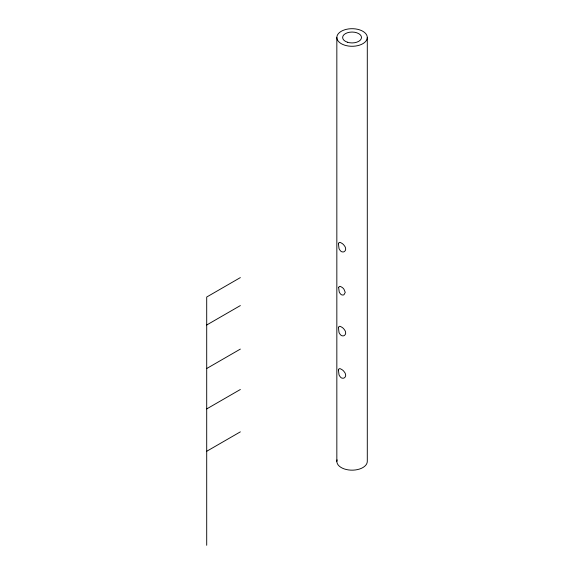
<?xml version="1.0" encoding="UTF-8"?>
<svg xmlns="http://www.w3.org/2000/svg" width="574" height="574" viewBox="0 0 574 574"><rect width="100%" height="100%" fill="white"/><g stroke="black" fill="none" stroke-linecap="round" stroke-linejoin="round"><path stroke-width="0.86" d="M240.355 277.601L206.705 297.031L206.705 545.3M206.705 325.006L240.355 305.576M206.705 368.515L240.355 349.092M206.705 408.925L240.355 389.502M206.705 451.279L240.355 431.849M367.295 37.489A15.225 8.789 0 0 1 344.45 45.102A15.225 8.789 0 0 1 344.45 29.877A15.225 8.789 0 0 1 367.295 37.489L367.295 461.381A15.225 8.789 0 0 1 350.736 470.135A15.225 8.789 0 0 1 337.067 459.853M336.838 37.489L336.838 461.381M338.416 243.728L339.026 248.607A5.302 2.633 66.1 0 0 341.3 251.57A5.302 3.437 53 0 0 344.264 251.634C346.509 250.271 345.785 247.222 344.257 245.586A5.302 3.437 53 0 0 341.3 243.024A5.302 2.633 66.1 0 0 339.026 242.565L338.416 243.728M338.617 287.624L339.241 292.001A4.793 2.382 66.1 0 0 341.3 294.677A4.793 3.107 53 0 0 343.977 294.735L345.247 292.403L343.977 289.267A4.793 3.107 53 0 0 341.3 286.95A4.793 2.382 66.1 0 0 339.241 286.534L338.617 287.624M338.416 327.654L339.026 332.533A5.302 2.633 66.1 0 0 341.3 335.496A5.302 3.437 53 0 0 344.264 335.553C346.509 334.19 345.785 331.148 344.257 329.512A5.302 3.437 53 0 0 341.3 326.95A5.302 2.633 66.1 0 0 339.026 326.491L338.416 327.654M338.416 370L339.026 374.879A5.302 2.633 66.1 0 0 341.3 377.843A5.302 3.437 53 0 0 344.264 377.907C346.509 376.544 345.785 373.495 344.257 371.859A5.302 3.437 53 0 0 341.3 369.297A5.302 2.633 66.1 0 0 339.026 368.838L338.416 370M347.356 42.203A9.428 5.439 0 0 0 361.491 37.489A9.428 5.439 0 0 0 347.356 32.775A9.428 5.439 0 0 0 347.356 42.203"/></g></svg>
